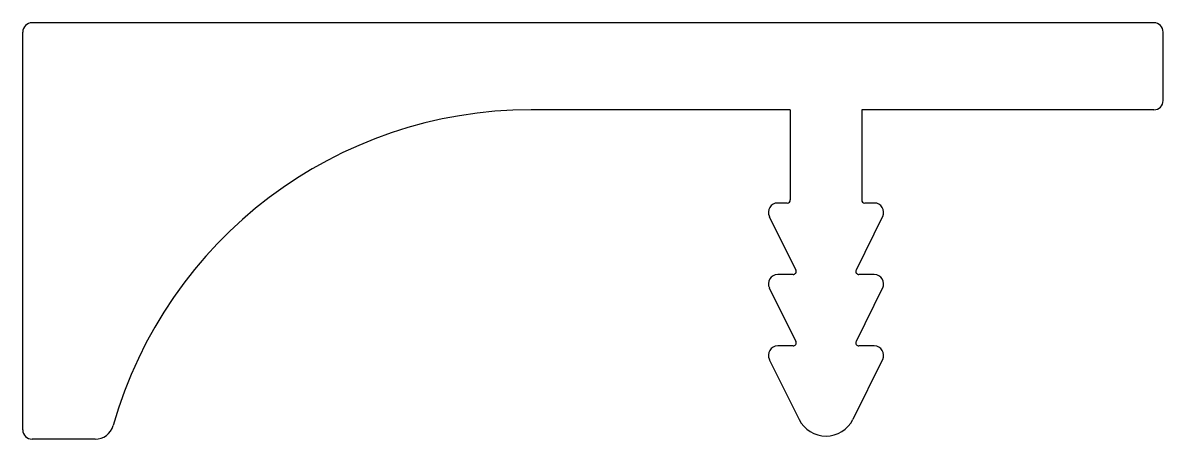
# Model space of a CAD drawing. Extents: x 1609.8 to 1646.5, y 2157.8 to 2171.2.
import ezdxf

# ---------------------------------------------------------------- set-up
doc = ezdxf.new("R2010")
doc.units = 0
doc.layers.get('0').update_dxf_attribs({"linetype": 'CONTINUOUS'})

msp = doc.modelspace()

# ---------------------------------------------------------------- linework, layer by layer
for p, q in [((1646.223, 2171.194), (1610.123, 2171.194)), ((1609.823, 2158.094), (1609.823, 2170.894)), ((1646.523, 2168.694), (1646.523, 2170.894)), ((1634.522, 2168.394), (1626.181, 2168.394)), ((1634.522, 2168.394), (1634.522, 2165.494)), ((1636.822, 2168.394), (1636.822, 2165.494)), ((1646.223, 2168.394), (1636.822, 2168.394)), ((1634.422, 2165.394), (1634.117, 2165.394)), ((1637.227, 2165.394), (1636.922, 2165.394)), ((1633.848, 2164.96), (1634.704, 2163.238)), ((1637.495, 2164.96), (1636.64, 2163.238)), ((1634.614, 2163.094), (1634.117, 2163.094)), ((1637.227, 2163.094), (1636.73, 2163.094)), ((1633.848, 2162.66), (1634.704, 2160.938)), ((1637.495, 2162.66), (1636.64, 2160.938)), ((1634.614, 2160.794), (1634.117, 2160.794)), ((1637.227, 2160.794), (1636.73, 2160.794)), ((1633.848, 2160.36), (1634.807, 2158.43)), ((1637.495, 2160.36), (1636.537, 2158.43)), ((1612.152, 2157.794), (1610.123, 2157.794))]:
    msp.add_line(p, q)
for centre, radius, start, end in [((1610.123, 2170.894), 0.3, 90, 180), ((1646.223, 2170.894), 0.3, 0, 90), ((1646.223, 2168.694), 0.3, 270, 360), ((1626.181, 2154.411), 13.983, 90, 164.1501), ((1634.117, 2165.094), 0.3, 90, 206.4096), ((1634.422, 2165.494), 0.1, 270, 0), ((1636.922, 2165.494), 0.1, 180, 270), ((1637.227, 2165.094), 0.3, 333.5904, 90), ((1634.614, 2163.194), 0.1, 270, 26.4096), ((1636.73, 2163.194), 0.1, 153.5904, 270), ((1634.117, 2162.794), 0.3, 90, 206.4096), ((1637.227, 2162.794), 0.3, 333.5904, 90), ((1634.614, 2160.894), 0.1, 270, 26.4096), ((1636.73, 2160.894), 0.1, 153.5904, 270), ((1634.117, 2160.494), 0.3, 90, 206.4096), ((1637.227, 2160.494), 0.3, 333.5904, 90), ((1635.672, 2158.859), 0.965, 206.4096, 333.5904), ((1610.123, 2158.094), 0.3, 180, 270), ((1612.152, 2158.394), 0.6, 270, 344.1501)]:
    msp.add_arc(centre, radius, start, end)

doc.saveas('drawing.dxf')
